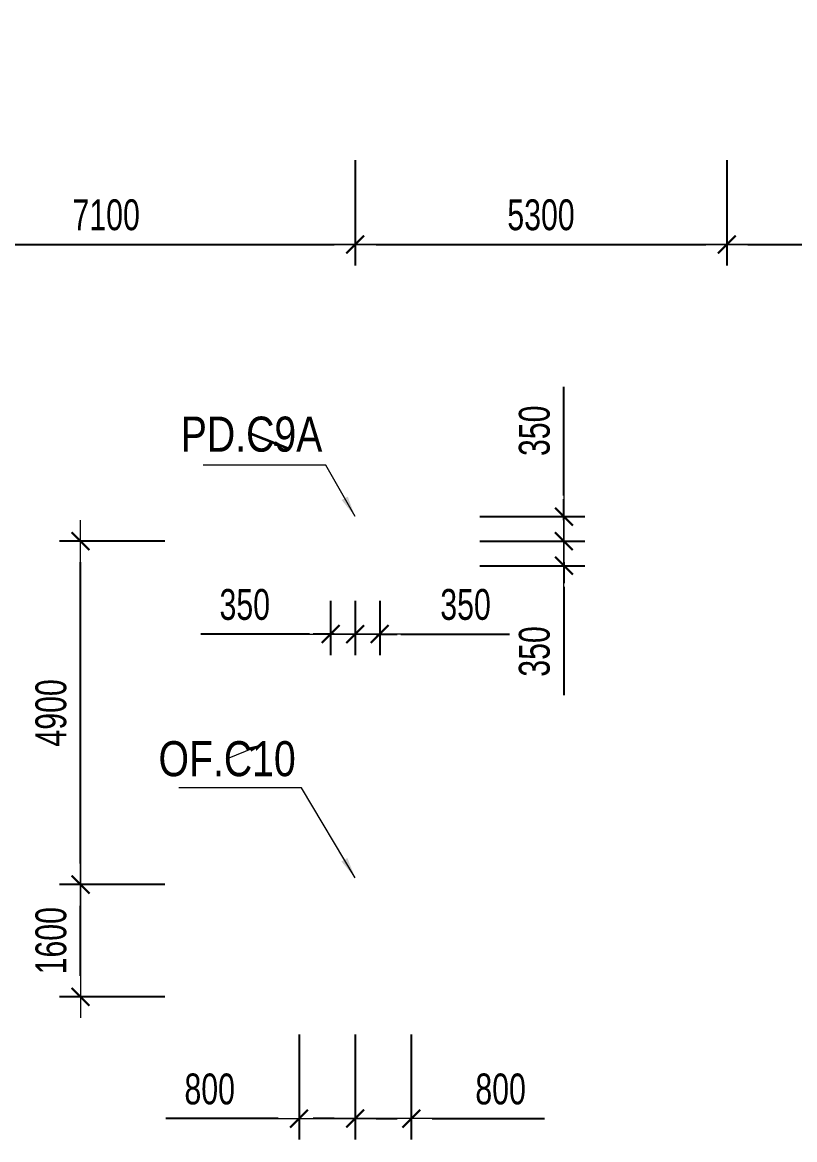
# Model space of a CAD drawing. Header units: millimetres. Extents: x -259680 to 286077, y 2206 to 90611.
# Drawn here: x 67955 to 78967, y 35863 to 51800 of the extents above; entities that cross this region are included whole.
import ezdxf
from ezdxf.enums import TextEntityAlignment as Align

# ---------------------------------------------------------------- set-up
doc = ezdxf.new("R2010")
doc.units = ezdxf.units.MM
doc.layers.get('0').update_dxf_attribs({"lineweight": 20})
doc.layers.get('Defpoints').update_dxf_attribs({"color": 151, "lineweight": 9})
for name, color, linetype, lineweight in [('$0$C1', 20, 'Continuous', 35), ('$1$NDC_S_ANNO', 7, 'Continuous', 20), ('$1$NDC_S_DIM', 1, 'Continuous', 15), ('$1$NDC_S_VN TEXT', 7, 'Continuous', 20), ('NDC_S_DIM', 1, 'Continuous', 15)]:
    doc.layers.add(name, color=color, linetype=linetype, lineweight=lineweight)
doc.styles.add('$1$NDC_DIM', font='', dxfattribs={"width": 0.75})
doc.styles.add('$2$ARIAL', font='arial.ttf', dxfattribs={"width": 0.8})
doc.styles.add('NDC_DIM', font='', dxfattribs={"width": 0.75})
doc.styles.get('$1$NDC_DIM').set_extended_font_data('Dotum')
doc.styles.get('NDC_DIM').set_extended_font_data('Dotum')
doc.dimstyles.new('$0$NDC_dim_150', dxfattribs={"dimscale": 150, "dimtxt": 2.2, "dimasz": 1.5, "dimexe": 1.5, "dimexo": 2.5, "dimgap": 1, "dimtad": 1, "dimdec": 0, "dimzin": 0, "dimdsep": 46, "dimtxsty": '$1$NDC_DIM', "dimblk": '$1$DIMMARK', "dimcen": 0.09, "dimdle": 1.2, "dimclrd": 1, "dimclre": 1, "dimclrt": 3, "dimadec": 0, "dimazin": 0, "dimtfac": 1, "dimtdec": 0, "dimtix": 1, "dimtofl": 0, "dimtmove": 0, "dimatfit": 3, "dimfxl": 0, "dimtolj": 1, "dimtzin": 0, "dimarcsym": 0})
doc.dimstyles.new('$1$NDC_dim_iso', dxfattribs={"dimtxt": 2.2, "dimasz": 1, "dimexe": 1.5, "dimexo": 2.5, "dimgap": 1, "dimtad": 1, "dimdec": 0, "dimzin": 0, "dimdsep": 46, "dimtxsty": '$1$NDC_DIM', "dimblk": '$1$DIMMARK', "dimcen": 0.09, "dimdle": 1.2, "dimclrd": 1, "dimclre": 1, "dimclrt": 3, "dimadec": 0, "dimazin": 0, "dimtfac": 1, "dimtdec": 0, "dimtix": 1, "dimtofl": 0, "dimtmove": 0, "dimatfit": 3, "dimfxl": 0, "dimtolj": 1, "dimtzin": 0, "dimarcsym": 0})
doc.dimstyles.new('NDC_dim_200', dxfattribs={"dimscale": 200, "dimtxt": 2.2, "dimasz": 1.5, "dimexe": 1.5, "dimexo": 2.5, "dimgap": 1, "dimtad": 1, "dimdec": 0, "dimzin": 0, "dimdsep": 46, "dimtxsty": 'NDC_DIM', "dimblk": 'DIMMARK', "dimcen": 0.09, "dimdle": 1.2, "dimclrd": 1, "dimclre": 1, "dimclrt": 3, "dimadec": 0, "dimazin": 0, "dimtfac": 1, "dimtdec": 0, "dimtix": 1, "dimtofl": 0, "dimtmove": 0, "dimatfit": 3, "dimfxl": 0, "dimtolj": 1, "dimtzin": 0, "dimarcsym": 0})

# ---------------------------------------------------------------- blocks, each defined once
blk = doc.blocks.new('$1$DIMMARK')
at = {"layer": '$1$NDC_S_DIM', "color": 1}
blk.add_line((-1.5, 0), (1, 0), dxfattribs=at)
at = {"layer": '$1$NDC_S_DIM', "color": 2, "const_width": 0.1}
blk.add_lwpolyline([(-0.424, -0.424), (0.424, 0.424)], dxfattribs=at)
blk = doc.blocks.new('DIMMARK')
at = {"layer": 'NDC_S_DIM', "color": 1}
blk.add_line((-1.5, 0), (1, 0), dxfattribs=at)
at = {"layer": 'NDC_S_DIM', "color": 2, "const_width": 0.1}
blk.add_lwpolyline([(-0.424, -0.424), (0.424, 0.424)], dxfattribs=at)
blk = doc.blocks.new('*D1768')
at = {"layer": 'Defpoints', "color": 0, "ltscale": 100, "transparency": 16777216}
for p in [(71900, 38700), (72700, 37900), (72700, 36163)]:
    blk.add_point(p, dxfattribs=at)
at = {"layer": 'NDC_S_DIM', "color": 1, "lineweight": -2, "ltscale": 100, "transparency": 16777216}
for p, q in [((71900, 37363), (71900, 35863)), ((72700, 37363), (72700, 35863)), ((71600, 36163), (70001, 36163)), ((73000, 36163), (73300, 36163))]:
    blk.add_line(p, q, dxfattribs=at)
at = {"layer": 'NDC_S_DIM', "color": 1, "lineweight": -2, "ltscale": 100, "transparency": 16777216, "xscale": 300, "yscale": 300, "zscale": 300}
blk.add_blockref('DIMMARK', (71900, 36163), dxfattribs=at)
at = {"layer": 'NDC_S_DIM', "color": 1, "lineweight": -2, "ltscale": 100, "transparency": 16777216, "xscale": 300, "yscale": 300, "zscale": 300, "rotation": 180}
blk.add_blockref('DIMMARK', (72700, 36163), dxfattribs=at)
at = {"layer": 'NDC_S_DIM', "color": 3, "ltscale": 100, "transparency": 16777216, "insert": (70626, 36583), "char_height": 440, "attachment_point": 5, "style": 'NDC_DIM'}
blk.add_mtext('\\A1;800', dxfattribs=at)
blk = doc.blocks.new('*D1769')
at = {"layer": 'Defpoints', "color": 0, "ltscale": 100, "transparency": 16777216}
for p in [(73500, 38700), (72700, 37900), (73500, 36163)]:
    blk.add_point(p, dxfattribs=at)
at = {"layer": 'NDC_S_DIM', "color": 1, "lineweight": -2, "ltscale": 100, "transparency": 16777216}
for p, q in [((72700, 37363), (72700, 35863)), ((73500, 37363), (73500, 35863)), ((72400, 36163), (72100, 36163)), ((73800, 36163), (75399, 36163))]:
    blk.add_line(p, q, dxfattribs=at)
at = {"layer": 'NDC_S_DIM', "color": 1, "lineweight": -2, "ltscale": 100, "transparency": 16777216, "xscale": 300, "yscale": 300, "zscale": 300}
blk.add_blockref('DIMMARK', (72700, 36163), dxfattribs=at)
at = {"layer": 'NDC_S_DIM', "color": 1, "lineweight": -2, "ltscale": 100, "transparency": 16777216, "xscale": 300, "yscale": 300, "zscale": 300, "rotation": 180}
blk.add_blockref('DIMMARK', (73500, 36163), dxfattribs=at)
at = {"layer": 'NDC_S_DIM', "color": 3, "ltscale": 100, "transparency": 16777216, "insert": (74774, 36583), "char_height": 440, "attachment_point": 5, "style": 'NDC_DIM'}
blk.add_mtext('\\A1;800', dxfattribs=at)
blk = doc.blocks.new('*D1770')
at = {"layer": 'Defpoints', "color": 0, "ltscale": 100, "transparency": 16777216}
for p in [(68784, 39500), (72700, 39500), (72700, 37900)]:
    blk.add_point(p, dxfattribs=at)
at = {"layer": 'NDC_S_DIM', "color": 1, "lineweight": -2, "ltscale": 100, "transparency": 16777216}
for p, q in [((69984, 39500), (68484, 39500)), ((68784, 38200), (68784, 39200)), ((69984, 37900), (68484, 37900))]:
    blk.add_line(p, q, dxfattribs=at)
at = {"layer": 'NDC_S_DIM', "color": 1, "lineweight": -2, "ltscale": 100, "transparency": 16777216, "xscale": 300, "yscale": 300, "zscale": 300}
for p, rotation in [((68784, 39500), 90), ((68784, 37900), 270)]:
    blk.add_blockref('DIMMARK', p, dxfattribs=dict(at, rotation=rotation))
at = {"layer": 'NDC_S_DIM', "color": 3, "ltscale": 100, "transparency": 16777216, "insert": (68364, 38700), "char_height": 440, "attachment_point": 5, "rotation": 90, "style": 'NDC_DIM'}
blk.add_mtext('\\A1;1600', dxfattribs=at)
blk = doc.blocks.new('*D1787')
at = {"layer": 'Defpoints', "color": 0, "ltscale": 100, "transparency": 16777216}
for p in [(72700, 44050), (73050, 44050), (73050, 43074)]:
    blk.add_point(p, dxfattribs=at)
at = {"layer": 'NDC_S_DIM', "color": 1, "lineweight": -2, "ltscale": 100, "transparency": 16777216}
for p, q in [((72700, 43550), (72700, 42774)), ((73050, 43550), (73050, 42774)), ((72400, 43074), (72100, 43074)), ((73350, 43074), (74899, 43074))]:
    blk.add_line(p, q, dxfattribs=at)
at = {"layer": 'NDC_S_DIM', "color": 1, "lineweight": -2, "ltscale": 100, "transparency": 16777216, "xscale": 300, "yscale": 300, "zscale": 300}
blk.add_blockref('DIMMARK', (72700, 43074), dxfattribs=at)
at = {"layer": 'NDC_S_DIM', "color": 1, "lineweight": -2, "ltscale": 100, "transparency": 16777216, "xscale": 300, "yscale": 300, "zscale": 300, "rotation": 180}
blk.add_blockref('DIMMARK', (73050, 43074), dxfattribs=at)
at = {"layer": 'NDC_S_DIM', "color": 3, "ltscale": 100, "transparency": 16777216, "insert": (74274, 43494), "char_height": 440, "attachment_point": 5, "style": 'NDC_DIM'}
blk.add_mtext('\\A1;350', dxfattribs=at)
blk = doc.blocks.new('*D1788')
at = {"layer": 'Defpoints', "color": 0, "ltscale": 100, "transparency": 16777216}
for p in [(72350, 44050), (72700, 44050), (72700, 43074)]:
    blk.add_point(p, dxfattribs=at)
at = {"layer": 'NDC_S_DIM', "color": 1, "lineweight": -2, "ltscale": 100, "transparency": 16777216}
for p, q in [((72350, 43550), (72350, 42774)), ((72700, 43550), (72700, 42774)), ((72050, 43074), (70501, 43074)), ((73000, 43074), (73300, 43074))]:
    blk.add_line(p, q, dxfattribs=at)
at = {"layer": 'NDC_S_DIM', "color": 1, "lineweight": -2, "ltscale": 100, "transparency": 16777216, "xscale": 300, "yscale": 300, "zscale": 300}
blk.add_blockref('DIMMARK', (72350, 43074), dxfattribs=at)
at = {"layer": 'NDC_S_DIM', "color": 1, "lineweight": -2, "ltscale": 100, "transparency": 16777216, "xscale": 300, "yscale": 300, "zscale": 300, "rotation": 180}
blk.add_blockref('DIMMARK', (72700, 43074), dxfattribs=at)
at = {"layer": 'NDC_S_DIM', "color": 3, "ltscale": 100, "transparency": 16777216, "insert": (71126, 43494), "char_height": 440, "attachment_point": 5, "style": 'NDC_DIM'}
blk.add_mtext('\\A1;350', dxfattribs=at)
blk = doc.blocks.new('*D1789')
at = {"layer": 'Defpoints', "color": 0, "ltscale": 100, "transparency": 16777216}
for p in [(73050, 44750), (75677, 44750), (73050, 44400)]:
    blk.add_point(p, dxfattribs=at)
at = {"layer": 'NDC_S_DIM', "color": 1, "lineweight": -2, "ltscale": 100, "transparency": 16777216}
for p, q in [((75677, 45050), (75677, 46599)), ((74477, 44750), (75977, 44750)), ((74477, 44400), (75977, 44400)), ((75677, 44100), (75677, 43800))]:
    blk.add_line(p, q, dxfattribs=at)
at = {"layer": 'NDC_S_DIM', "color": 1, "lineweight": -2, "ltscale": 100, "transparency": 16777216, "xscale": 300, "yscale": 300, "zscale": 300}
for p, rotation in [((75677, 44750), 270), ((75677, 44400), 90)]:
    blk.add_blockref('DIMMARK', p, dxfattribs=dict(at, rotation=rotation))
at = {"layer": 'NDC_S_DIM', "color": 3, "ltscale": 100, "transparency": 16777216, "insert": (75257, 45974), "char_height": 440, "attachment_point": 5, "rotation": 90, "style": 'NDC_DIM'}
blk.add_mtext('\\A1;350', dxfattribs=at)
blk = doc.blocks.new('*D1790')
at = {"layer": 'Defpoints', "color": 0, "ltscale": 100, "transparency": 16777216}
for p in [(73050, 44400), (75677, 44400), (73050, 44050)]:
    blk.add_point(p, dxfattribs=at)
at = {"layer": 'NDC_S_DIM', "color": 1, "lineweight": -2, "ltscale": 100, "transparency": 16777216}
for p, q in [((75677, 44700), (75677, 45000)), ((74477, 44400), (75977, 44400)), ((74477, 44050), (75977, 44050)), ((75677, 43750), (75677, 42201))]:
    blk.add_line(p, q, dxfattribs=at)
at = {"layer": 'NDC_S_DIM', "color": 1, "lineweight": -2, "ltscale": 100, "transparency": 16777216, "xscale": 300, "yscale": 300, "zscale": 300}
for p, rotation in [((75677, 44400), 270), ((75677, 44050), 90)]:
    blk.add_blockref('DIMMARK', p, dxfattribs=dict(at, rotation=rotation))
at = {"layer": 'NDC_S_DIM', "color": 3, "ltscale": 100, "transparency": 16777216, "insert": (75257, 42826), "char_height": 440, "attachment_point": 5, "rotation": 90, "style": 'NDC_DIM'}
blk.add_mtext('\\A1;350', dxfattribs=at)
blk = doc.blocks.new('*D1961')
at = {"layer": 'Defpoints', "color": 0, "ltscale": 100, "transparency": 16777216}
for p in [(65600, 51800), (72700, 51800), (72700, 48632)]:
    blk.add_point(p, dxfattribs=at)
at = {"layer": 'NDC_S_DIM', "color": 1, "lineweight": -2, "ltscale": 100, "transparency": 16777216}
for p, q in [((65600, 49832), (65600, 48332)), ((72700, 49832), (72700, 48332)), ((65900, 48632), (72400, 48632))]:
    blk.add_line(p, q, dxfattribs=at)
at = {"layer": 'NDC_S_DIM', "color": 1, "lineweight": -2, "ltscale": 100, "transparency": 16777216, "xscale": 300, "yscale": 300, "zscale": 300, "rotation": 180}
blk.add_blockref('DIMMARK', (65600, 48632), dxfattribs=at)
at = {"layer": 'NDC_S_DIM', "color": 1, "lineweight": -2, "ltscale": 100, "transparency": 16777216, "xscale": 300, "yscale": 300, "zscale": 300}
blk.add_blockref('DIMMARK', (72700, 48632), dxfattribs=at)
at = {"layer": 'NDC_S_DIM', "color": 3, "ltscale": 100, "transparency": 16777216, "insert": (69150, 49052), "char_height": 440, "attachment_point": 5, "style": 'NDC_DIM'}
blk.add_mtext('\\A1;7100', dxfattribs=at)
blk = doc.blocks.new('*D1962')
at = {"layer": 'Defpoints', "color": 0, "ltscale": 100, "transparency": 16777216}
for p in [(72700, 51800), (78000, 51800), (78000, 48632)]:
    blk.add_point(p, dxfattribs=at)
at = {"layer": 'NDC_S_DIM', "color": 1, "lineweight": -2, "ltscale": 100, "transparency": 16777216}
for p, q in [((72700, 49832), (72700, 48332)), ((78000, 49832), (78000, 48332)), ((73000, 48632), (77700, 48632))]:
    blk.add_line(p, q, dxfattribs=at)
at = {"layer": 'NDC_S_DIM', "color": 1, "lineweight": -2, "ltscale": 100, "transparency": 16777216, "xscale": 300, "yscale": 300, "zscale": 300, "rotation": 180}
blk.add_blockref('DIMMARK', (72700, 48632), dxfattribs=at)
at = {"layer": 'NDC_S_DIM', "color": 1, "lineweight": -2, "ltscale": 100, "transparency": 16777216, "xscale": 300, "yscale": 300, "zscale": 300}
blk.add_blockref('DIMMARK', (78000, 48632), dxfattribs=at)
at = {"layer": 'NDC_S_DIM', "color": 3, "ltscale": 100, "transparency": 16777216, "insert": (75350, 49052), "char_height": 440, "attachment_point": 5, "style": 'NDC_DIM'}
blk.add_mtext('\\A1;5300', dxfattribs=at)
blk = doc.blocks.new('*D1963')
at = {"layer": 'Defpoints', "color": 0, "ltscale": 100, "transparency": 16777216}
for p in [(78000, 51800), (81700, 51614), (81700, 48632)]:
    blk.add_point(p, dxfattribs=at)
at = {"layer": 'NDC_S_DIM', "color": 1, "lineweight": -2, "ltscale": 100, "transparency": 16777216}
for p, q in [((78000, 49832), (78000, 48332)), ((81700, 49832), (81700, 48332)), ((78300, 48632), (81400, 48632))]:
    blk.add_line(p, q, dxfattribs=at)
at = {"layer": 'NDC_S_DIM', "color": 1, "lineweight": -2, "ltscale": 100, "transparency": 16777216, "xscale": 300, "yscale": 300, "zscale": 300, "rotation": 180}
blk.add_blockref('DIMMARK', (78000, 48632), dxfattribs=at)
at = {"layer": 'NDC_S_DIM', "color": 1, "lineweight": -2, "ltscale": 100, "transparency": 16777216, "xscale": 300, "yscale": 300, "zscale": 300}
blk.add_blockref('DIMMARK', (81700, 48632), dxfattribs=at)
at = {"layer": 'NDC_S_DIM', "color": 3, "ltscale": 100, "transparency": 16777216, "insert": (79850, 49052), "char_height": 440, "attachment_point": 5, "style": 'NDC_DIM'}
blk.add_mtext('\\A1;3700', dxfattribs=at)
blk = doc.blocks.new('*D1579')
at = {"layer": 'Defpoints', "color": 0, "ltscale": 100, "transparency": 16777216}
for p in [(68784, 44400), (71850, 44400), (72700, 39500)]:
    blk.add_point(p, dxfattribs=at)
at = {"layer": 'NDC_S_DIM', "color": 1, "lineweight": -2, "ltscale": 100, "transparency": 16777216}
for p, q in [((69984, 44400), (68484, 44400)), ((68784, 39800), (68784, 44100)), ((69984, 39500), (68484, 39500))]:
    blk.add_line(p, q, dxfattribs=at)
at = {"layer": 'NDC_S_DIM', "color": 1, "lineweight": -2, "ltscale": 100, "transparency": 16777216, "xscale": 300, "yscale": 300, "zscale": 300}
for p, rotation in [((68784, 44400), 90), ((68784, 39500), 270)]:
    blk.add_blockref('DIMMARK', p, dxfattribs=dict(at, rotation=rotation))
at = {"layer": 'NDC_S_DIM', "color": 3, "ltscale": 100, "transparency": 16777216, "insert": (68364, 41950), "char_height": 440, "attachment_point": 5, "rotation": 90, "style": 'NDC_DIM'}
blk.add_mtext('\\A1;4900', dxfattribs=at)
blk = doc.blocks.new('*U212')
at = {"layer": '$1$NDC_S_ANNO', "ltscale": 0.8, "style": '$2$ARIAL', "width": 0.8}
blk.add_attdef('TEN', text='', height=2.5, dxfattribs=at).set_placement((-2.578, 1.026), align=Align.MIDDLE_CENTER)
at = {"layer": '$1$NDC_S_ANNO', "ltscale": 0.8, "style": '$2$ARIAL', "width": 0.8, "flags": 1}
blk.add_attdef('CHU_THICH', text='', height=2.5, dxfattribs=at).set_placement((0, 0), align=Align.MIDDLE_CENTER)
at = {"layer": 'Defpoints'}
blk.add_leader([(0, 0), (-2.578, 1.026)], dimstyle='$1$NDC_dim_iso', override={"dimgap": 0.625, "dimtad": 0}, dxfattribs=at)
blk = doc.blocks.new('$0$co t check')
at = {"layer": '$0$C1', "xscale": 200, "yscale": 200, "zscale": 200}
blk.add_blockref('*U212', (69698, 45721), dxfattribs=at).add_auto_attribs({'TEN': 'PD.C9A'})
at = {"layer": '$1$NDC_S_VN TEXT'}
ref = blk.add_blockref('*U212', (69350, 41502), dxfattribs=dict(at, xscale=-200, yscale=200, zscale=200, rotation=179.999999996588))
ref.add_attrib('TEN', 'OF.C10', dxfattribs={"layer": '$1$NDC_S_ANNO', "ltscale": 0.8, "height": 500, "rotation": 360, "style": '$2$ARIAL', "width": 0.8}).set_placement((68834, 41297), align=Align.MIDDLE_CENTER)
at = {"layer": '$0$C1'}
blk.add_leader([(70659, 44750), (70242, 45482), (68493, 45482)], dimstyle='$0$NDC_dim_150', override={"dimasz": 2, "dimgap": 1, "dimtad": 0}, dxfattribs=at)
blk.add_leader([(70660, 39598), (69894, 40880), (68144, 40880)], dimstyle='$0$NDC_dim_150', override={"dimasz": 2, "dimgap": 1, "dimtad": 0})

msp = doc.modelspace()

# ---------------------------------------------------------------- block references
at = {"layer": '$1$NDC_S_DIM'}
msp.add_blockref('$0$co t check', (2040.6, 0), dxfattribs=at)

# ---------------------------------------------------------------- dimensions: what is measured, and where the dimension line sits
at = {"layer": 'NDC_S_DIM', "ltscale": 100}
dim = msp.add_linear_dim(base=(72700, 48632), p1=(65600.2, 51800), p2=(72700, 51800), dimstyle='NDC_dim_200', dxfattribs=at)
dim.commit()
dim.dimension.update_dxf_attribs({"geometry": '*D1961', "text_midpoint": (69150.1, 49052)})
for base, p1, p2, picture, middle in [((78000, 48632), (72700, 51800), (78000, 51800), '*D1962', (75350, 49052)), ((81700, 48632), (78000, 51800), (81700, 51614.3), '*D1963', (79850, 49052))]:
    dim = msp.add_linear_dim(base=base, p1=p1, p2=p2, dimstyle='NDC_dim_200', override={"dimtmove": 1}, dxfattribs=at)
    dim.commit()
    dim.dimension.update_dxf_attribs({"geometry": picture, "text_midpoint": middle})
for base, p1, p2, picture, middle in [((75676.7, 44750), (73050, 44400), (73050, 44750), '*D1789', (75676.7, 45974.3)), ((75676.7, 44400), (73050, 44050), (73050, 44400), '*D1790', (75676.7, 42825.7))]:
    dim = msp.add_linear_dim(base=base, p1=p1, p2=p2, angle=90, dimstyle='NDC_dim_200', dxfattribs=at)
    dim.commit()
    dim.dimension.update_dxf_attribs({"geometry": picture, "text_midpoint": middle, "dimtype": 160})
for base, p1, p2, picture, middle in [((68784.2, 44400), (72700, 39500), (71850, 44400), '*D1579', (68364.2, 41950)), ((68784.2, 39500), (72700, 37900), (72700, 39500), '*D1770', (68364.2, 38700))]:
    dim = msp.add_linear_dim(base=base, p1=p1, p2=p2, angle=90, dimstyle='NDC_dim_200', dxfattribs=at)
    dim.commit()
    dim.dimension.update_dxf_attribs({"geometry": picture, "text_midpoint": middle})
for base, p1, p2, picture, middle in [((72700, 43074.4), (72350, 44050), (72700, 44050), '*D1788', (71125.7, 43074.4)), ((73050, 43074.4), (72700, 44050), (73050, 44050), '*D1787', (74274.3, 43074.4)), ((72700, 36162.6), (71900, 38700), (72700, 37900), '*D1768', (70625.7, 36162.6)), ((73500, 36162.6), (72700, 37900), (73500, 38700), '*D1769', (74774.3, 36162.6))]:
    dim = msp.add_linear_dim(base=base, p1=p1, p2=p2, dimstyle='NDC_dim_200', dxfattribs=at)
    dim.commit()
    dim.dimension.update_dxf_attribs({"geometry": picture, "text_midpoint": middle, "dimtype": 160})

doc.saveas('drawing.dxf')
